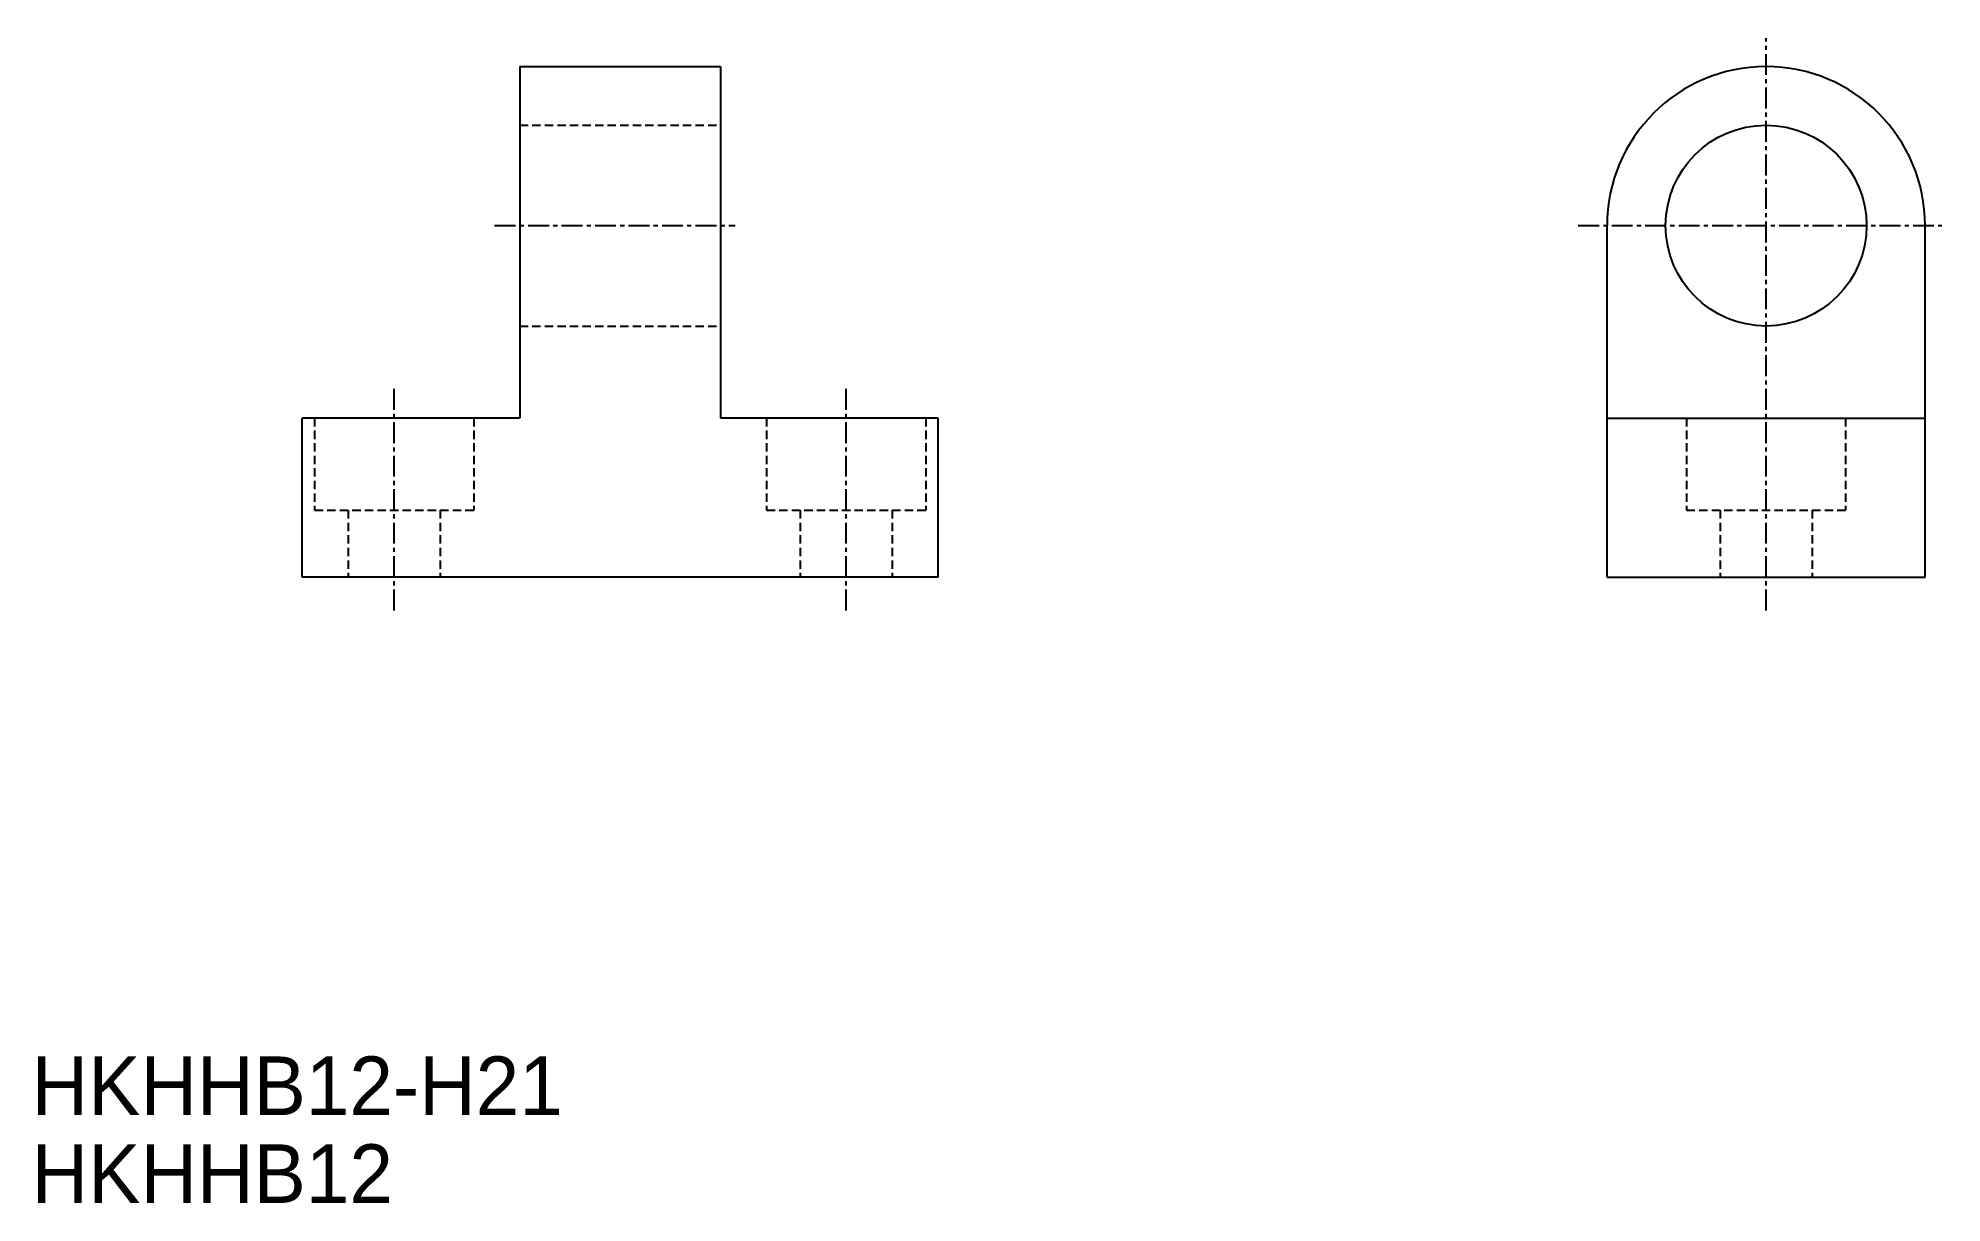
# Model space of a CAD drawing. Extents: x 1 to 115, y 1 to 71.
import ezdxf

# ---------------------------------------------------------------- set-up
doc = ezdxf.new("R2010")
doc.units = 0
doc.linetypes.add('CENTER', pattern=[2, 1.25, -0.25, 0.25, -0.25])
doc.linetypes.add('DASHED', pattern=[0.75, 0.5, -0.25])
doc.layers.get('0').update_dxf_attribs({"linetype": 'CONTINUOUS'})
doc.layers.add('CENTER', color=1, linetype='CENTER')

msp = doc.modelspace()

# ---------------------------------------------------------------- linework, layer by layer
at = {"color": 7, "linetype": 'CONTINUOUS'}
for p, q in [((29.61, 68.82), (41.61, 68.82)), ((29.61, 68.82), (29.61, 47.82)), ((41.61, 68.82), (41.61, 47.82)), ((94.56, 38.32), (94.56, 59.32)), ((113.56, 38.32), (113.56, 59.32)), ((29.61, 47.82), (16.61, 47.82)), ((16.61, 38.32), (16.61, 47.82)), ((54.61, 47.82), (41.61, 47.82)), ((54.61, 38.32), (54.61, 47.82)), ((94.56, 47.82), (113.56, 47.82)), ((54.61, 38.32), (16.61, 38.32)), ((94.56, 38.32), (113.56, 38.32))]:
    msp.add_line(p, q, dxfattribs=at)
at = {"color": 3, "linetype": 'DASHED'}
for p, q in [((29.61, 65.32), (41.61, 65.32)), ((29.61, 53.32), (41.61, 53.32)), ((17.36, 47.82), (17.36, 42.32)), ((26.86, 47.82), (26.86, 42.32)), ((44.36, 47.82), (44.36, 42.32)), ((53.86, 47.82), (53.86, 42.32)), ((99.31, 47.82), (99.31, 42.32)), ((108.81, 47.82), (108.81, 42.32)), ((17.36, 42.32), (26.86, 42.32)), ((19.36, 42.32), (19.36, 38.32)), ((24.86, 42.32), (24.86, 38.32)), ((44.36, 42.32), (53.86, 42.32)), ((46.36, 42.32), (46.36, 38.32)), ((51.86, 42.32), (51.86, 38.32)), ((99.31, 42.32), (108.81, 42.32)), ((101.31, 42.32), (101.31, 38.32)), ((106.81, 42.32), (106.81, 38.32))]:
    msp.add_line(p, q, dxfattribs=at)
at = {"color": 7, "linetype": 'CONTINUOUS'}
msp.add_circle((104.06, 59.32), 6, dxfattribs=at)
msp.add_arc((104.06, 59.32), 9.5, 0, 180, dxfattribs=at)
at = {"layer": 'CENTER', "color": 1, "linetype": 'CENTER'}
for p, q in [((104.06, 36.32), (104.06, 70.52)), ((28.11, 59.32), (42.47, 59.32)), ((92.84, 59.32), (114.56, 59.32)), ((22.11, 36.32), (22.11, 49.82)), ((49.11, 36.32), (49.11, 49.82))]:
    msp.add_line(p, q, dxfattribs=at)

# ---------------------------------------------------------------- texts
at = {"color": 7, "linetype": 'CONTINUOUS'}
for s, p in [('HKHHB12-H21', (0.45, 6.18)), ('HKHHB12', (0.45, 0.93))]:
    msp.add_text(s, height=3.5, dxfattribs=at).set_placement(p)

doc.saveas('drawing.dxf')
